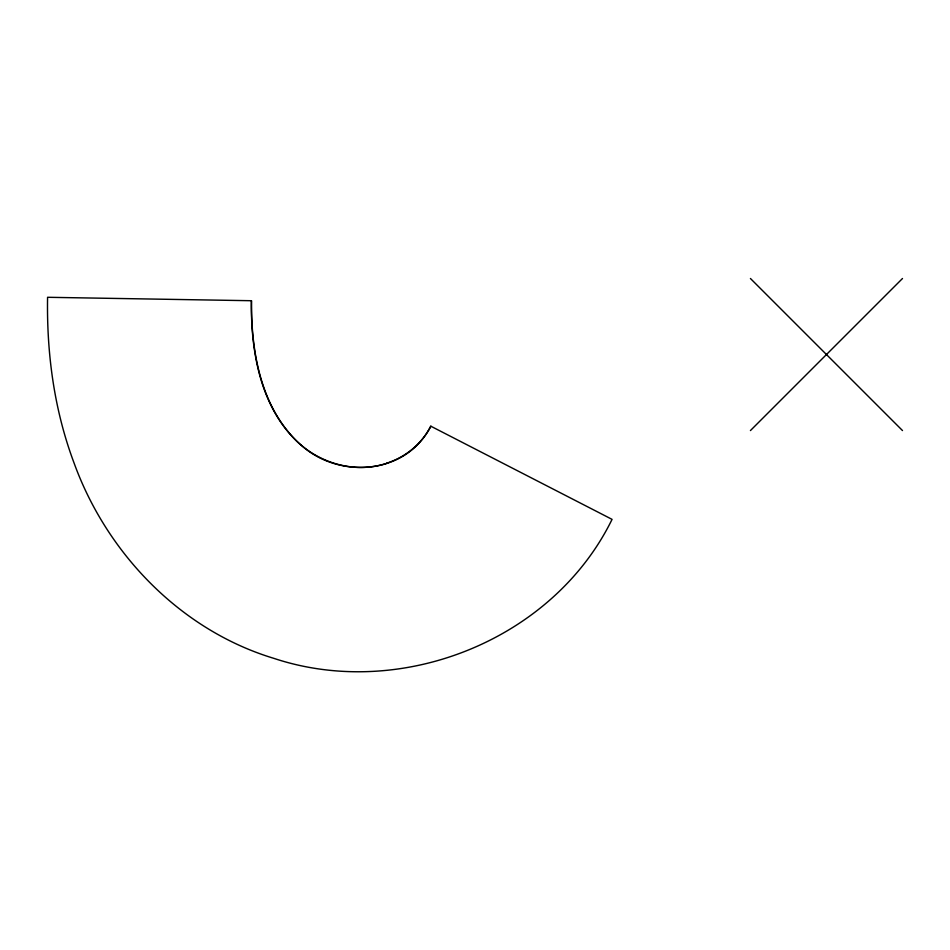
<?xml version="1.0" encoding="UTF-8"?>
<svg xmlns="http://www.w3.org/2000/svg" width="950" height="950" viewBox="0 0 950 950"><rect width="100%" height="100%" fill="white"/><g stroke="black" fill="none" stroke-linecap="round" stroke-linejoin="round"><path stroke-width="1.43" d="M251.453 300.723C250.586 352.355 260.834 411.184 302.385 446.191C340.159 479.263 406.659 474.608 430.706 426.134L612.061 519.365C552.805 640.395 400.674 700.506 273.802 658.338C180.821 630.194 106.97 553.672 74.147 463.232A383.171 383.171 0 0 1 66.156 439.66C52.167 393.633 46.752 345.289 47.571 297.291L251.453 300.723C251.109 350.419 260.062 404.997 296.923 441.37C320.293 463.695 355.359 473.611 386.46 463.434M750.429 430.564L902.5 278.493M750.429 278.493L902.5 430.564M430.944 426.253A76.511 76.511 0 0 1 386.424 463.291"/></g></svg>
